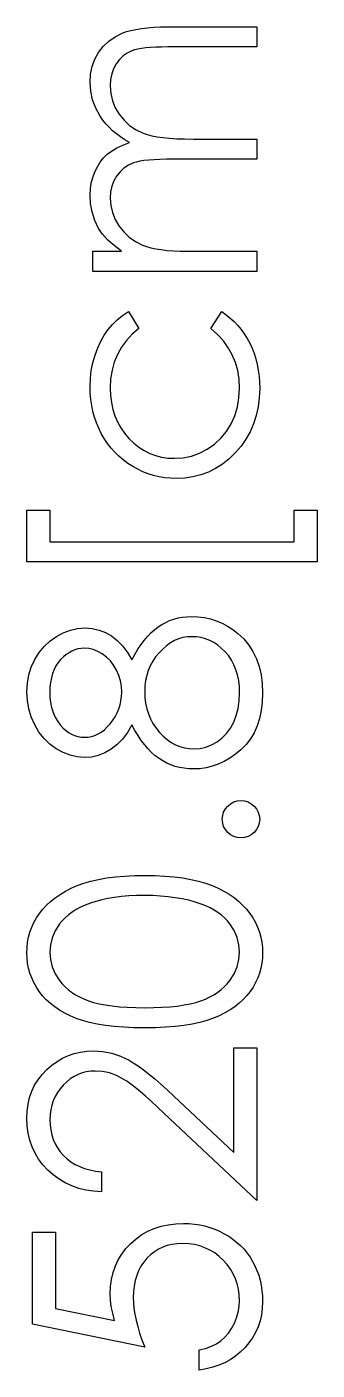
# Model space of a CAD drawing. Header units: millimetres. Extents: x -514 to -64, y 104 to 492.
# Drawn here: x -380.74 to -376.85, y 194.79 to 212.75 of the extents above; entities that cross this region are included whole.
import ezdxf

# ---------------------------------------------------------------- set-up
doc = ezdxf.new("R2010")
doc.units = ezdxf.units.MM

msp = doc.modelspace()

# ---------------------------------------------------------------- linework, layer by layer
at = {"color": 7, "linetype": 'Continuous', "flags": 128}
for points in [[(-379.853, 209.479), (-379.853, 209.748), (-379.853, 209.748), (-379.472, 209.748), (-379.472, 209.748), (-379.571, 209.823), (-379.655, 209.898), (-379.724, 209.975), (-379.78, 210.052), (-379.78, 210.052), (-379.829, 210.161), (-379.864, 210.273), (-379.884, 210.387), (-379.891, 210.504), (-379.891, 210.504), (-379.887, 210.583), (-379.876, 210.66), (-379.856, 210.735), (-379.828, 210.808), (-379.794, 210.877), (-379.755, 210.939), (-379.711, 210.995), (-379.661, 211.044), (-379.604, 211.088), (-379.534, 211.129), (-379.454, 211.167), (-379.362, 211.202), (-379.362, 211.202), (-379.425, 211.238), (-379.484, 211.276), (-379.539, 211.317), (-379.59, 211.36), (-379.638, 211.405), (-379.682, 211.452), (-379.721, 211.501), (-379.757, 211.553), (-379.816, 211.66), (-379.858, 211.771), (-379.883, 211.886), (-379.891, 212.006), (-379.891, 212.006), (-379.884, 212.116), (-379.863, 212.219), (-379.828, 212.316), (-379.778, 212.406), (-379.715, 212.487), (-379.641, 212.558), (-379.556, 212.616), (-379.46, 212.664), (-379.406, 212.684), (-379.345, 212.701), (-379.278, 212.715), (-379.205, 212.727), (-379.125, 212.736), (-379.039, 212.743), (-378.947, 212.747), (-378.848, 212.748), (-378.848, 212.748), (-377.661, 212.748), (-377.661, 212.748), (-377.661, 212.479), (-377.661, 212.479), (-378.849, 212.479), (-378.849, 212.479), (-378.934, 212.478), (-379.011, 212.476), (-379.081, 212.472), (-379.145, 212.466), (-379.202, 212.459), (-379.252, 212.45), (-379.295, 212.44), (-379.331, 212.428), (-379.394, 212.398), (-379.45, 212.359), (-379.499, 212.311), (-379.542, 212.253), (-379.577, 212.189), (-379.602, 212.118), (-379.617, 212.042), (-379.622, 211.959), (-379.622, 211.959), (-379.614, 211.857), (-379.592, 211.761), (-379.554, 211.667), (-379.502, 211.579), (-379.437, 211.499), (-379.362, 211.43), (-379.277, 211.373), (-379.182, 211.327), (-379.128, 211.309), (-379.065, 211.292), (-378.994, 211.279), (-378.914, 211.268), (-378.827, 211.259), (-378.731, 211.253), (-378.626, 211.249), (-378.513, 211.248), (-378.513, 211.248), (-377.661, 211.248), (-377.661, 211.248), (-377.661, 210.979), (-377.661, 210.979), (-378.775, 210.979), (-378.775, 210.979), (-378.87, 210.978), (-378.957, 210.976), (-379.036, 210.972), (-379.107, 210.966), (-379.17, 210.959), (-379.224, 210.951), (-379.272, 210.94), (-379.311, 210.928), (-379.378, 210.899), (-379.438, 210.86), (-379.491, 210.811), (-379.537, 210.753), (-379.575, 210.689), (-379.601, 210.617), (-379.617, 210.54), (-379.622, 210.457), (-379.622, 210.457), (-379.615, 210.36), (-379.593, 210.265), (-379.556, 210.174), (-379.505, 210.086), (-379.441, 210.006), (-379.367, 209.936), (-379.284, 209.878), (-379.19, 209.831), (-379.137, 209.812), (-379.078, 209.795), (-379.012, 209.78), (-378.939, 209.769), (-378.86, 209.759), (-378.774, 209.753), (-378.682, 209.749), (-378.583, 209.748), (-378.583, 209.748), (-377.661, 209.748), (-377.661, 209.748), (-377.661, 209.479), (-377.661, 209.479), (-379.853, 209.479)], [(-379.378, 208.94), (-379.238, 208.715), (-379.238, 208.715), (-379.328, 208.639), (-379.406, 208.555), (-379.472, 208.466), (-379.526, 208.369), (-379.568, 208.266), (-379.598, 208.156), (-379.616, 208.04), (-379.622, 207.917), (-379.622, 207.917), (-379.618, 207.818), (-379.607, 207.723), (-379.587, 207.633), (-379.56, 207.547), (-379.524, 207.466), (-379.481, 207.388), (-379.431, 207.315), (-379.372, 207.246), (-379.307, 207.183), (-379.239, 207.129), (-379.168, 207.083), (-379.094, 207.045), (-379.016, 207.016), (-378.935, 206.996), (-378.851, 206.983), (-378.763, 206.979), (-378.763, 206.979), (-378.648, 206.987), (-378.536, 207.009), (-378.429, 207.048), (-378.324, 207.101), (-378.227, 207.169), (-378.141, 207.247), (-378.068, 207.337), (-378.005, 207.439), (-377.955, 207.549), (-377.92, 207.666), (-377.899, 207.789), (-377.891, 207.919), (-377.891, 207.919), (-377.897, 208.038), (-377.915, 208.151), (-377.946, 208.259), (-377.988, 208.362), (-378.042, 208.458), (-378.108, 208.549), (-378.186, 208.635), (-378.276, 208.715), (-378.276, 208.715), (-378.128, 208.94), (-378.128, 208.94), (-378.07, 208.899), (-378.015, 208.855), (-377.963, 208.807), (-377.915, 208.756), (-377.87, 208.702), (-377.828, 208.643), (-377.79, 208.582), (-377.755, 208.518), (-377.724, 208.451), (-377.697, 208.381), (-377.674, 208.309), (-377.655, 208.235), (-377.641, 208.158), (-377.631, 208.079), (-377.624, 207.998), (-377.622, 207.914), (-377.622, 207.914), (-377.627, 207.787), (-377.643, 207.666), (-377.668, 207.55), (-377.703, 207.439), (-377.75, 207.334), (-377.806, 207.234), (-377.872, 207.14), (-377.948, 207.052), (-378.031, 206.972), (-378.119, 206.902), (-378.212, 206.844), (-378.308, 206.795), (-378.409, 206.758), (-378.515, 206.731), (-378.625, 206.715), (-378.739, 206.71), (-378.739, 206.71), (-378.816, 206.712), (-378.893, 206.72), (-378.968, 206.732), (-379.041, 206.75), (-379.113, 206.772), (-379.184, 206.8), (-379.253, 206.832), (-379.321, 206.869), (-379.387, 206.911), (-379.448, 206.957), (-379.506, 207.006), (-379.56, 207.06), (-379.611, 207.116), (-379.658, 207.177), (-379.701, 207.242), (-379.741, 207.31), (-379.776, 207.381), (-379.807, 207.454), (-379.833, 207.529), (-379.854, 207.607), (-379.87, 207.686), (-379.882, 207.767), (-379.889, 207.851), (-379.891, 207.937), (-379.891, 207.937), (-379.887, 208.044), (-379.875, 208.151), (-379.854, 208.255), (-379.825, 208.357), (-379.789, 208.454), (-379.748, 208.544), (-379.702, 208.626), (-379.651, 208.701), (-379.593, 208.768), (-379.529, 208.831), (-379.457, 208.889), (-379.378, 208.94)], [(-380.738, 205.594), (-380.738, 206.286), (-380.738, 206.286), (-380.43, 206.286), (-380.43, 206.286), (-380.43, 205.863), (-380.43, 205.863), (-377.161, 205.863), (-377.161, 205.863), (-377.161, 206.286), (-377.161, 206.286), (-376.853, 206.286), (-376.853, 206.286), (-376.853, 205.594), (-376.853, 205.594), (-380.738, 205.594)], [(-379.332, 204.283), (-379.293, 204.357), (-379.253, 204.425), (-379.211, 204.487), (-379.168, 204.545), (-379.123, 204.598), (-379.078, 204.645), (-379.031, 204.687), (-378.982, 204.725), (-378.932, 204.757), (-378.88, 204.785), (-378.827, 204.809), (-378.772, 204.829), (-378.715, 204.844), (-378.656, 204.855), (-378.596, 204.861), (-378.534, 204.863), (-378.534, 204.863), (-378.448, 204.86), (-378.364, 204.849), (-378.282, 204.832), (-378.203, 204.807), (-378.126, 204.774), (-378.053, 204.735), (-377.982, 204.69), (-377.913, 204.636), (-377.913, 204.636), (-377.836, 204.563), (-377.769, 204.482), (-377.712, 204.394), (-377.666, 204.298), (-377.63, 204.195), (-377.604, 204.084), (-377.589, 203.966), (-377.584, 203.84), (-377.584, 203.84), (-377.589, 203.719), (-377.602, 203.606), (-377.625, 203.499), (-377.656, 203.401), (-377.697, 203.31), (-377.747, 203.227), (-377.805, 203.151), (-377.873, 203.083), (-377.946, 203.022), (-378.021, 202.97), (-378.098, 202.926), (-378.176, 202.889), (-378.257, 202.861), (-378.34, 202.841), (-378.424, 202.829), (-378.51, 202.825), (-378.51, 202.825), (-378.573, 202.827), (-378.634, 202.834), (-378.694, 202.845), (-378.752, 202.86), (-378.809, 202.88), (-378.864, 202.904), (-378.917, 202.932), (-378.969, 202.964), (-379.019, 203.002), (-379.068, 203.045), (-379.116, 203.094), (-379.161, 203.148), (-379.206, 203.207), (-379.25, 203.271), (-379.292, 203.341), (-379.332, 203.417), (-379.332, 203.417), (-379.391, 203.314), (-379.458, 203.225), (-379.531, 203.15), (-379.611, 203.088), (-379.696, 203.04), (-379.783, 203.006), (-379.874, 202.985), (-379.968, 202.979), (-379.968, 202.979), (-380.063, 202.986), (-380.158, 203.008), (-380.251, 203.044), (-380.344, 203.095), (-380.431, 203.158), (-380.507, 203.233), (-380.575, 203.318), (-380.632, 203.415), (-380.679, 203.52), (-380.711, 203.628), (-380.731, 203.741), (-380.738, 203.858), (-380.738, 203.858), (-380.731, 203.972), (-380.711, 204.082), (-380.678, 204.187), (-380.631, 204.288), (-380.574, 204.381), (-380.506, 204.464), (-380.429, 204.536), (-380.343, 204.597), (-380.25, 204.646), (-380.155, 204.681), (-380.059, 204.702), (-379.959, 204.71), (-379.959, 204.71), (-379.862, 204.703), (-379.77, 204.683), (-379.684, 204.649), (-379.603, 204.603), (-379.527, 204.543), (-379.457, 204.47), (-379.391, 204.383), (-379.332, 204.283)], [(-379.161, 203.86), (-379.158, 203.78), (-379.148, 203.704), (-379.133, 203.631), (-379.111, 203.561), (-379.083, 203.494), (-379.05, 203.431), (-379.009, 203.371), (-378.963, 203.314), (-378.912, 203.262), (-378.86, 203.218), (-378.805, 203.18), (-378.748, 203.149), (-378.69, 203.125), (-378.629, 203.108), (-378.566, 203.098), (-378.501, 203.094), (-378.501, 203.094), (-378.42, 203.1), (-378.342, 203.118), (-378.266, 203.147), (-378.193, 203.188), (-378.125, 203.24), (-378.065, 203.301), (-378.013, 203.371), (-377.97, 203.451), (-377.936, 203.539), (-377.911, 203.634), (-377.896, 203.735), (-377.891, 203.843), (-377.891, 203.843), (-377.894, 203.927), (-377.903, 204.006), (-377.918, 204.082), (-377.939, 204.152), (-377.966, 204.218), (-377.999, 204.28), (-378.037, 204.338), (-378.083, 204.39), (-378.131, 204.438), (-378.182, 204.479), (-378.235, 204.515), (-378.29, 204.543), (-378.346, 204.565), (-378.405, 204.582), (-378.466, 204.591), (-378.529, 204.594), (-378.529, 204.594), (-378.59, 204.591), (-378.649, 204.581), (-378.707, 204.564), (-378.763, 204.541), (-378.817, 204.51), (-378.869, 204.473), (-378.92, 204.429), (-378.969, 204.379), (-379.014, 204.324), (-379.053, 204.266), (-379.086, 204.205), (-379.113, 204.142), (-379.134, 204.076), (-379.149, 204.006), (-379.158, 203.935), (-379.161, 203.86)], [(-380.43, 203.843), (-380.428, 203.78), (-380.421, 203.72), (-380.411, 203.663), (-380.396, 203.608), (-380.376, 203.556), (-380.352, 203.507), (-380.325, 203.461), (-380.292, 203.417), (-380.257, 203.377), (-380.22, 203.343), (-380.181, 203.314), (-380.141, 203.29), (-380.099, 203.272), (-380.056, 203.259), (-380.01, 203.25), (-379.964, 203.248), (-379.964, 203.248), (-379.917, 203.251), (-379.872, 203.259), (-379.827, 203.273), (-379.784, 203.294), (-379.742, 203.319), (-379.7, 203.35), (-379.661, 203.387), (-379.622, 203.429), (-379.586, 203.476), (-379.554, 203.524), (-379.528, 203.574), (-379.507, 203.627), (-379.49, 203.681), (-379.478, 203.737), (-379.471, 203.794), (-379.468, 203.854), (-379.468, 203.854), (-379.473, 203.93), (-379.486, 204.005), (-379.507, 204.077), (-379.538, 204.147), (-379.576, 204.213), (-379.62, 204.27), (-379.671, 204.32), (-379.728, 204.363), (-379.788, 204.396), (-379.848, 204.421), (-379.909, 204.436), (-379.97, 204.44), (-379.97, 204.44), (-380.012, 204.438), (-380.054, 204.431), (-380.095, 204.419), (-380.134, 204.402), (-380.173, 204.38), (-380.212, 204.354), (-380.249, 204.323), (-380.286, 204.287), (-380.319, 204.247), (-380.349, 204.202), (-380.373, 204.153), (-380.394, 204.1), (-380.409, 204.042), (-380.421, 203.98), (-380.428, 203.914), (-380.43, 203.843)], [(-378.122, 202.152), (-378.117, 202.202), (-378.104, 202.248), (-378.081, 202.29), (-378.05, 202.329), (-378.011, 202.36), (-377.969, 202.384), (-377.923, 202.397), (-377.872, 202.402), (-377.872, 202.402), (-377.823, 202.397), (-377.777, 202.384), (-377.735, 202.36), (-377.696, 202.329), (-377.664, 202.29), (-377.641, 202.248), (-377.627, 202.202), (-377.622, 202.152), (-377.622, 202.152), (-377.627, 202.102), (-377.641, 202.056), (-377.664, 202.014), (-377.696, 201.975), (-377.735, 201.943), (-377.777, 201.92), (-377.823, 201.907), (-377.872, 201.902), (-377.872, 201.902), (-377.923, 201.907), (-377.969, 201.92), (-378.011, 201.943), (-378.05, 201.975), (-378.081, 202.014), (-378.104, 202.056), (-378.117, 202.102), (-378.122, 202.152)], [(-379.159, 199.363), (-379.304, 199.365), (-379.44, 199.371), (-379.568, 199.381), (-379.687, 199.395), (-379.797, 199.413), (-379.899, 199.435), (-379.993, 199.461), (-380.078, 199.49), (-380.157, 199.523), (-380.231, 199.56), (-380.3, 199.6), (-380.364, 199.643), (-380.423, 199.69), (-380.477, 199.739), (-380.526, 199.792), (-380.571, 199.848), (-380.61, 199.907), (-380.644, 199.968), (-380.672, 200.03), (-380.696, 200.094), (-380.714, 200.16), (-380.727, 200.227), (-380.735, 200.295), (-380.738, 200.366), (-380.738, 200.366), (-380.735, 200.438), (-380.727, 200.508), (-380.714, 200.576), (-380.696, 200.643), (-380.672, 200.708), (-380.643, 200.771), (-380.609, 200.833), (-380.569, 200.892), (-380.525, 200.949), (-380.474, 201.004), (-380.42, 201.055), (-380.359, 201.103), (-380.293, 201.148), (-380.222, 201.19), (-380.146, 201.229), (-380.065, 201.265), (-379.977, 201.297), (-379.881, 201.325), (-379.779, 201.348), (-379.67, 201.368), (-379.553, 201.383), (-379.429, 201.393), (-379.298, 201.399), (-379.159, 201.402), (-379.159, 201.402), (-379.022, 201.399), (-378.891, 201.393), (-378.768, 201.383), (-378.652, 201.368), (-378.543, 201.349), (-378.441, 201.326), (-378.346, 201.298), (-378.259, 201.267), (-378.178, 201.231), (-378.102, 201.193), (-378.031, 201.151), (-377.965, 201.106), (-377.905, 201.058), (-377.85, 201.006), (-377.8, 200.952), (-377.754, 200.894), (-377.714, 200.834), (-377.68, 200.772), (-377.65, 200.708), (-377.626, 200.643), (-377.608, 200.577), (-377.595, 200.508), (-377.586, 200.438), (-377.584, 200.366), (-377.584, 200.366), (-377.586, 200.295), (-377.594, 200.227), (-377.607, 200.16), (-377.625, 200.095), (-377.648, 200.031), (-377.677, 199.969), (-377.711, 199.909), (-377.749, 199.851), (-377.793, 199.795), (-377.842, 199.742), (-377.896, 199.693), (-377.955, 199.646), (-378.019, 199.603), (-378.089, 199.563), (-378.163, 199.526), (-378.242, 199.492), (-378.328, 199.462), (-378.423, 199.436), (-378.525, 199.414), (-378.635, 199.396), (-378.754, 199.381), (-378.881, 199.371), (-379.016, 199.365), (-379.159, 199.363)], [(-379.161, 199.633), (-379.04, 199.634), (-378.928, 199.639), (-378.822, 199.646), (-378.724, 199.655), (-378.634, 199.669), (-378.552, 199.684), (-378.477, 199.703), (-378.409, 199.725), (-378.348, 199.749), (-378.29, 199.776), (-378.236, 199.806), (-378.185, 199.838), (-378.139, 199.874), (-378.096, 199.911), (-378.058, 199.952), (-378.023, 199.996), (-377.965, 200.087), (-377.925, 200.181), (-377.9, 200.277), (-377.891, 200.375), (-377.891, 200.375), (-377.899, 200.475), (-377.923, 200.571), (-377.964, 200.663), (-378.02, 200.753), (-378.054, 200.795), (-378.092, 200.835), (-378.135, 200.872), (-378.181, 200.907), (-378.231, 200.939), (-378.286, 200.969), (-378.344, 200.995), (-378.406, 201.019), (-378.406, 201.019), (-378.487, 201.045), (-378.571, 201.069), (-378.659, 201.088), (-378.751, 201.104), (-378.848, 201.116), (-378.948, 201.125), (-379.053, 201.131), (-379.161, 201.133), (-379.161, 201.133), (-379.269, 201.131), (-379.372, 201.127), (-379.47, 201.118), (-379.563, 201.107), (-379.652, 201.093), (-379.735, 201.076), (-379.813, 201.055), (-379.886, 201.032), (-379.955, 201.005), (-380.018, 200.976), (-380.077, 200.945), (-380.131, 200.911), (-380.18, 200.875), (-380.224, 200.836), (-380.265, 200.795), (-380.3, 200.752), (-380.357, 200.661), (-380.397, 200.569), (-380.421, 200.473), (-380.43, 200.375), (-380.43, 200.375), (-380.421, 200.276), (-380.397, 200.179), (-380.357, 200.086), (-380.3, 199.996), (-380.265, 199.952), (-380.226, 199.912), (-380.184, 199.874), (-380.138, 199.839), (-380.087, 199.807), (-380.034, 199.777), (-379.976, 199.75), (-379.914, 199.725), (-379.847, 199.704), (-379.772, 199.685), (-379.689, 199.669), (-379.598, 199.656), (-379.5, 199.646), (-379.395, 199.639), (-379.281, 199.634), (-379.161, 199.633)], [(-379.737, 197.44), (-379.738, 197.171), (-379.738, 197.171), (-379.845, 197.178), (-379.947, 197.194), (-380.043, 197.217), (-380.136, 197.25), (-380.223, 197.29), (-380.306, 197.339), (-380.384, 197.396), (-380.456, 197.461), (-380.522, 197.533), (-380.58, 197.609), (-380.628, 197.689), (-380.667, 197.773), (-380.698, 197.861), (-380.72, 197.953), (-380.733, 198.049), (-380.738, 198.149), (-380.738, 198.149), (-380.733, 198.248), (-380.721, 198.342), (-380.7, 198.431), (-380.671, 198.516), (-380.634, 198.595), (-380.588, 198.67), (-380.534, 198.74), (-380.472, 198.805), (-380.404, 198.864), (-380.333, 198.914), (-380.259, 198.958), (-380.182, 198.993), (-380.103, 199.02), (-380.02, 199.04), (-379.935, 199.051), (-379.846, 199.056), (-379.846, 199.056), (-379.721, 199.048), (-379.6, 199.024), (-379.483, 198.986), (-379.37, 198.931), (-379.313, 198.896), (-379.25, 198.854), (-379.182, 198.805), (-379.109, 198.749), (-379.031, 198.684), (-378.949, 198.613), (-378.862, 198.535), (-378.769, 198.449), (-378.769, 198.449), (-377.968, 197.698), (-377.968, 197.698), (-377.968, 199.094), (-377.968, 199.094), (-377.661, 199.094), (-377.661, 199.094), (-377.661, 197.056), (-377.661, 197.056), (-378.902, 198.219), (-378.902, 198.219), (-378.991, 198.304), (-379.074, 198.381), (-379.151, 198.45), (-379.222, 198.511), (-379.287, 198.565), (-379.346, 198.611), (-379.4, 198.649), (-379.447, 198.679), (-379.537, 198.726), (-379.63, 198.76), (-379.724, 198.78), (-379.822, 198.786), (-379.822, 198.786), (-379.883, 198.783), (-379.942, 198.774), (-379.998, 198.76), (-380.053, 198.74), (-380.106, 198.713), (-380.156, 198.68), (-380.204, 198.642), (-380.25, 198.598), (-380.292, 198.549), (-380.329, 198.498), (-380.36, 198.445), (-380.385, 198.388), (-380.405, 198.329), (-380.418, 198.267), (-380.427, 198.203), (-380.43, 198.136), (-380.43, 198.136), (-380.427, 198.065), (-380.418, 197.998), (-380.405, 197.934), (-380.384, 197.872), (-380.359, 197.814), (-380.328, 197.759), (-380.291, 197.707), (-380.248, 197.657), (-380.2, 197.612), (-380.148, 197.573), (-380.091, 197.538), (-380.03, 197.508), (-379.964, 197.483), (-379.893, 197.464), (-379.818, 197.449), (-379.738, 197.44)], [(-380.661, 196.633), (-380.353, 196.633), (-380.353, 196.633), (-380.353, 195.612), (-380.353, 195.612), (-379.564, 195.451), (-379.564, 195.451), (-379.589, 195.546), (-379.608, 195.637), (-379.619, 195.723), (-379.622, 195.804), (-379.622, 195.804), (-379.618, 195.904), (-379.605, 196), (-379.584, 196.092), (-379.553, 196.179), (-379.515, 196.261), (-379.467, 196.339), (-379.411, 196.412), (-379.347, 196.481), (-379.275, 196.544), (-379.199, 196.598), (-379.119, 196.644), (-379.033, 196.681), (-378.942, 196.711), (-378.846, 196.731), (-378.746, 196.744), (-378.641, 196.748), (-378.641, 196.748), (-378.568, 196.746), (-378.495, 196.74), (-378.425, 196.729), (-378.356, 196.714), (-378.289, 196.695), (-378.223, 196.671), (-378.159, 196.643), (-378.096, 196.611), (-378.036, 196.576), (-377.98, 196.536), (-377.926, 196.495), (-377.877, 196.451), (-377.831, 196.402), (-377.789, 196.351), (-377.751, 196.298), (-377.716, 196.241), (-377.685, 196.181), (-377.658, 196.119), (-377.635, 196.056), (-377.617, 195.99), (-377.602, 195.921), (-377.592, 195.85), (-377.586, 195.777), (-377.584, 195.702), (-377.584, 195.702), (-377.587, 195.612), (-377.599, 195.526), (-377.617, 195.444), (-377.643, 195.365), (-377.676, 195.29), (-377.717, 195.219), (-377.765, 195.15), (-377.82, 195.086), (-377.881, 195.026), (-377.946, 194.973), (-378.016, 194.926), (-378.09, 194.886), (-378.168, 194.851), (-378.251, 194.824), (-378.339, 194.802), (-378.43, 194.786), (-378.43, 194.786), (-378.43, 195.056), (-378.43, 195.056), (-378.345, 195.077), (-378.268, 195.105), (-378.2, 195.139), (-378.14, 195.179), (-378.087, 195.227), (-378.039, 195.282), (-377.997, 195.344), (-377.96, 195.413), (-377.93, 195.486), (-377.908, 195.562), (-377.896, 195.639), (-377.891, 195.717), (-377.891, 195.717), (-377.895, 195.794), (-377.905, 195.868), (-377.922, 195.94), (-377.946, 196.008), (-377.976, 196.074), (-378.014, 196.137), (-378.058, 196.197), (-378.109, 196.255), (-378.165, 196.307), (-378.224, 196.353), (-378.287, 196.391), (-378.354, 196.423), (-378.423, 196.448), (-378.496, 196.465), (-378.572, 196.475), (-378.652, 196.479), (-378.652, 196.479), (-378.724, 196.476), (-378.792, 196.467), (-378.858, 196.451), (-378.919, 196.429), (-378.977, 196.402), (-379.031, 196.368), (-379.083, 196.328), (-379.131, 196.282), (-379.174, 196.231), (-379.211, 196.175), (-379.242, 196.115), (-379.268, 196.051), (-379.289, 195.984), (-379.303, 195.911), (-379.312, 195.836), (-379.315, 195.755), (-379.315, 195.755), (-379.312, 195.686), (-379.305, 195.612), (-379.293, 195.535), (-379.276, 195.454), (-379.254, 195.369), (-379.228, 195.281), (-379.197, 195.19), (-379.161, 195.094), (-379.161, 195.094), (-380.661, 195.402), (-380.661, 195.402), (-380.661, 196.633)]]:
    msp.add_lwpolyline(points, dxfattribs=at)

doc.saveas('drawing.dxf')
